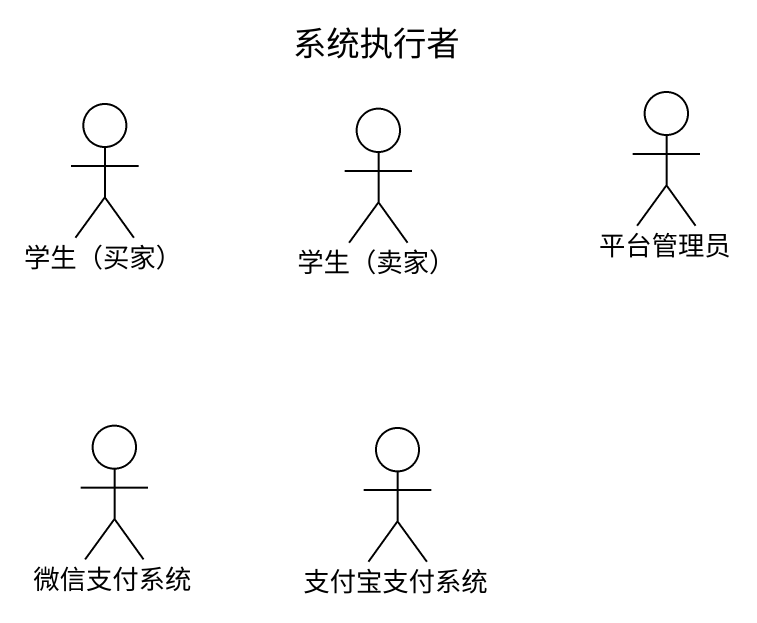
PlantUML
@startuml
title 系统执行者
actor "学生（买家）" as 学生_买家
actor "学生（卖家）" as 学生_卖家
actor 平台管理员
actor 微信支付系统
actor 支付宝支付系统
@enduml
